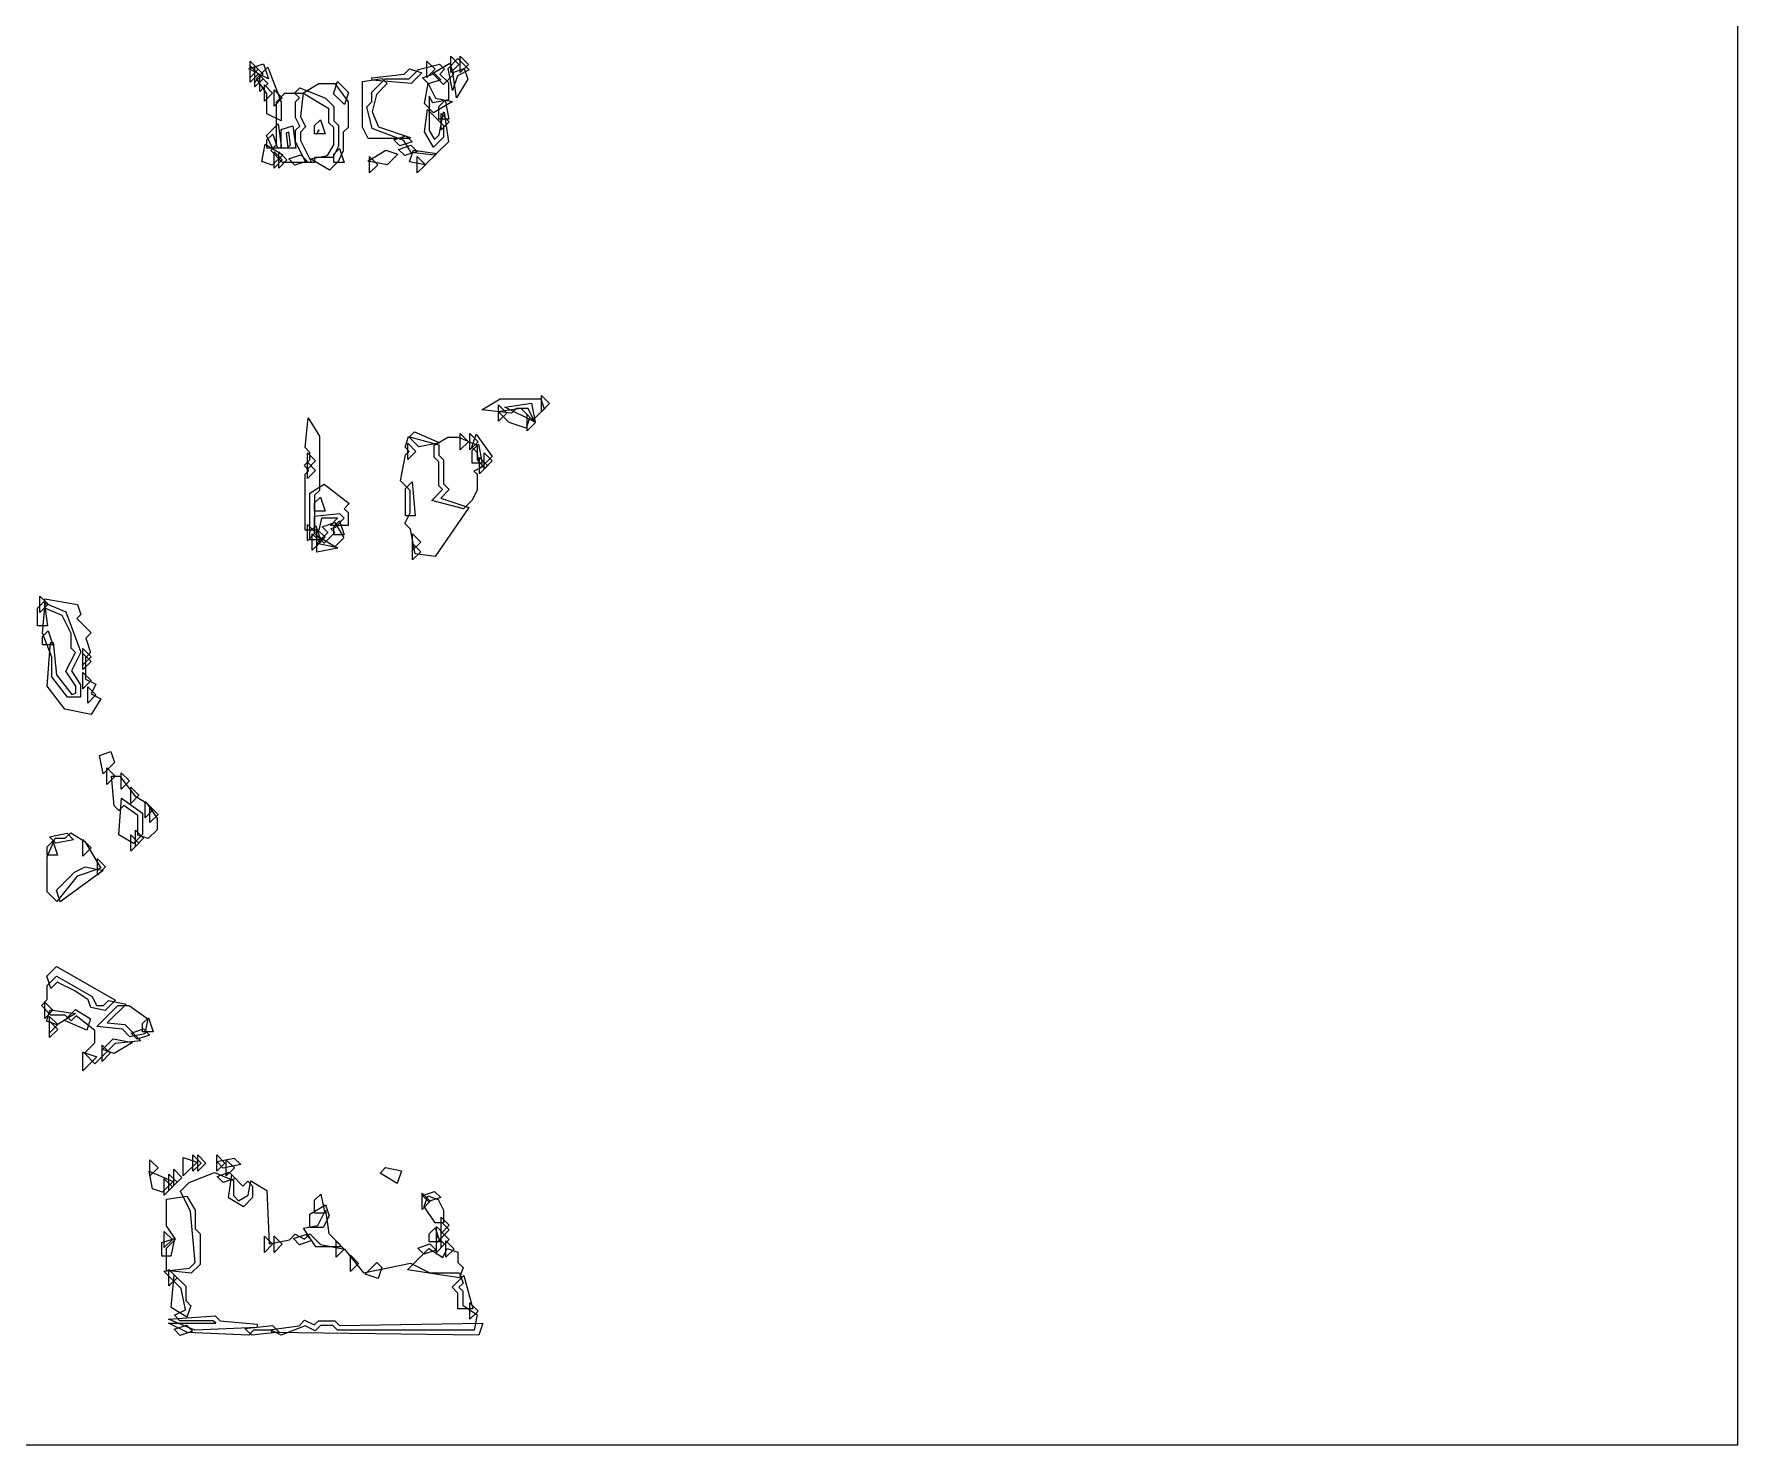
# Model space of a CAD drawing. Header units: millimetres. Extents: x 0 to 289, y 0 to 289.
# Drawn here: x 117.2 to 289.1, y 0 to 142.3 of the extents above; entities that cross this region are included whole.
import ezdxf

# ---------------------------------------------------------------- set-up
doc = ezdxf.new("R2010")
doc.units = ezdxf.units.MM
for name, color, linetype in [('CUT_OUTLINE', 5, 'Continuous'), ('ENG_D', 3, 'Continuous'), ('ENG_K', 2, 'Continuous'), ('ENG_L', 4, 'Continuous')]:
    doc.layers.add(name, color=color, linetype=linetype)

msp = doc.modelspace()

# ---------------------------------------------------------------- linework, layer by layer
at = {"layer": 'CUT_OUTLINE'}
msp.add_lwpolyline([(0, 0), (289.14, 0), (289.14, 289.14), (0, 289.14), (0, 0)], close=True, dxfattribs=at)
at = {"layer": 'ENG_D'}
for points in [[(140.38, 139.33), (140.88, 137.83), (138.88, 138.83), (140.38, 139.33)], [(157.1, 136.08), (157.1, 132.59), (157.63, 131.7), (158.08, 132.16), (158.54, 134.45), (158.61, 134.45), (159.04, 131.47), (157.67, 130.1), (155.27, 130.37), (154.52, 131.6), (151.35, 132.82), (150.81, 135), (151.31, 135.51), (151.31, 136.48), (152.66, 137.82), (155.07, 137.82), (156.01, 138.76), (158.14, 139.29), (158.64, 138.79), (158.16, 138.3), (159.03, 137.44), (159.03, 135.7), (157.45, 135.38), (157.1, 136.08)], [(159.45, 136.64), (159, 138.86), (159.99, 139.85), (161.12, 138.72), (159.95, 138.13), (159.45, 136.64)], [(139.03, 137.48), (139.03, 139.13), (139.85, 138.3), (139.03, 137.48)], [(140.81, 137.34), (139.99, 136.52), (139.99, 138.16), (140.81, 137.34)], [(140.47, 135.55), (140.47, 137.2), (141.29, 136.38), (140.47, 135.55)], [(145.2, 129.39), (142.3, 129.39), (141.1, 130.59), (141.68, 131.18), (141.68, 135.51), (142.54, 136.38), (144.36, 136.38), (144.09, 134.01), (144.62, 132.96), (144.09, 132.42), (144.09, 131.61), (145.2, 129.39)], [(141.44, 136.72), (142.26, 135.89), (141.44, 135.07), (141.44, 136.72)], [(146.98, 133.38), (146.98, 134.79), (144.34, 136.38), (145.95, 137.34), (147.58, 137.34), (148.91, 135.49), (148.91, 132.9), (148.42, 132.42), (148.42, 130.54), (147.9, 129.49), (147.02, 128.6), (145.11, 129.74), (146.83, 130.09), (147.46, 131.14), (147.46, 132.9), (146.98, 133.38)], [(158.06, 133.73), (158.06, 135.03), (158.69, 135.66), (159.08, 133.73), (158.06, 133.73)], [(142.82, 130.88), (143.11, 131.16), (142.92, 132.44), (142.66, 132.35), (142.82, 130.88)], [(145.53, 133.1), (146.12, 133.69), (146.59, 132.28), (145.53, 132.28), (145.53, 133.1)], [(141.3, 132.24), (141.77, 130.83), (140.71, 130.83), (140.71, 131.66), (141.3, 132.24)], [(156.72, 129.15), (155.89, 128.33), (155.89, 129.97), (156.72, 129.15)], [(164.91, 104.09), (164.09, 103.27), (164.09, 104.91), (164.91, 104.09)], [(167.79, 103.17), (164.73, 104.7), (167.41, 105.08), (167.79, 103.17)], [(168.42, 105.88), (169.24, 105.05), (168.42, 104.23), (168.42, 105.88)], [(161.09, 94.58), (157.69, 89.61), (155.69, 89.9), (155.19, 92.4), (154.64, 92.96), (155.17, 94.03), (155.17, 96.28), (154.19, 97.26), (154.71, 99.87), (155.07, 100.23), (154.65, 100.65), (155.01, 101.73), (158.06, 100.9), (158.06, 99.85), (158.54, 99.37), (158.54, 96.96), (159.12, 96.38), (158.27, 95.52), (161.09, 94.58)], [(160.23, 102.02), (161.05, 101.2), (160.23, 100.38), (160.23, 102.02)], [(161.19, 100.38), (161.19, 102.02), (162.02, 101.2), (161.19, 100.38)], [(161.43, 99.03), (161.43, 100.33), (162.06, 100.96), (162.45, 99.03), (161.43, 99.03)], [(162.64, 100.09), (163.46, 99.27), (162.64, 98.45), (162.64, 100.09)], [(162.98, 98.79), (162.16, 97.97), (162.16, 99.61), (162.98, 98.79)], [(148.91, 92.76), (147.12, 92.76), (147.84, 93.49), (146.21, 93.49), (145.97, 92.28), (145.05, 92.28), (145.05, 96.03), (146.51, 96.91), (149.03, 94.96), (148.52, 94.45), (148.91, 94.07), (148.91, 92.76)], [(145.63, 92.04), (144.81, 91.22), (144.81, 92.86), (145.63, 92.04)], [(147.57, 93.05), (148.49, 91.52), (147.54, 90.58), (145.77, 90.93), (146.88, 92.04), (146.29, 92.63), (147.57, 93.05)], [(145.77, 90.74), (145.77, 92.38), (146.6, 91.56), (145.77, 90.74)], [(117.82, 83.99), (117.82, 85.64), (118.65, 84.81), (117.82, 83.99)], [(119.03, 79.47), (118.06, 81.89), (118.34, 84.92), (120.42, 84.03), (121.94, 79.98), (120.99, 78.08), (121.92, 76.69), (121.92, 75.42), (120.59, 75.42), (119.03, 77.5), (119.03, 79.47)], [(122.16, 79.85), (122.98, 79.03), (122.16, 78.21), (122.16, 79.85)], [(122.98, 77.1), (122.16, 76.28), (122.16, 77.93), (122.98, 77.1)], [(122.64, 74.83), (122.64, 76.48), (123.46, 75.66), (122.64, 74.83)], [(126.02, 66.16), (126.02, 67.81), (126.84, 66.98), (126.02, 66.16)], [(127.26, 60.66), (125.76, 61.55), (126.05, 65.26), (128.18, 63.73), (128.18, 61.58), (127.26, 60.66)], [(128.42, 63.27), (128.42, 64.91), (129.25, 64.09), (128.42, 63.27)], [(119.35, 61.2), (120.37, 61.2), (120.92, 61.74), (122.34, 60.89), (123.97, 58.18), (121.58, 57.38), (119.53, 54.82), (118.55, 55.8), (118.55, 59.32), (119.35, 61.2)], [(123.36, 41.81), (121.46, 43.29), (120.96, 42.79), (120.37, 43.37), (118.93, 43.37), (117.96, 44.33), (118.55, 44.92), (118.55, 46.36), (119.47, 47.29), (123.07, 45.23), (123.51, 44.33), (124.23, 44.33), (124.73, 44.84), (126.5, 44.48), (124.61, 42.59), (126.37, 42.4), (127.99, 40.78), (125.4, 40.49), (123.36, 38.45), (122.3, 39.52), (123.36, 40.58), (123.36, 41.81)], [(118.79, 43.23), (119.61, 42.41), (118.79, 41.58), (118.79, 43.23)], [(129.24, 41.68), (128.18, 41.68), (128.18, 42.51), (128.77, 43.09), (129.24, 41.68)], [(127.02, 41.55), (128.25, 41.96), (128.87, 41.34), (127.64, 40.93), (127.02, 41.55)], [(133.24, 29.25), (134.07, 28.43), (133.24, 27.61), (133.24, 29.25)], [(132.14, 26.99), (131.32, 26.16), (131.32, 27.81), (132.14, 26.99)], [(137.42, 28.93), (138.07, 28.28), (136.3, 27.93), (135.65, 28.58), (137.42, 28.93)], [(135.55, 12.29), (135.31, 12.53), (131.94, 12.53), (131.39, 13.08), (132.49, 13.63), (132.06, 15.78), (130.31, 17.53), (132.89, 17.82), (133.48, 18.4), (133.01, 23.55), (131.99, 25.59), (132.87, 26.47), (135.42, 27.49), (137.34, 26.66), (137.34, 25.16), (137.86, 24.64), (138.81, 25.21), (139.1, 26.65), (140.71, 25.68), (140.94, 20.29), (143, 20.7), (143.56, 21.26), (144.52, 20.77), (145.05, 21.3), (146.13, 20.22), (148.56, 19.74), (150.45, 17.37), (155.2, 18.32), (157.15, 17.35), (160.16, 17.35), (160.51, 16.32), (160.09, 15.9), (160.47, 15.52), (160.47, 14.1), (161.94, 13.12), (161.63, 11.57), (147.84, 11.57), (147.36, 12.05), (146.11, 12.05), (145.58, 11.51), (144.56, 12.02), (142.15, 11.06), (141.14, 11.57), (139.37, 11.57), (138.88, 11.08), (132.7, 11.33), (130.78, 12.29), (135.55, 12.29)], [(130.35, 26.84), (131.18, 26.02), (130.35, 25.2), (130.35, 26.84)], [(130.83, 25.68), (130.83, 27.33), (131.66, 26.5), (130.83, 25.68)], [(145.05, 21.93), (145.05, 23.27), (146.63, 24.21), (147, 23.11), (146.4, 21.93), (145.05, 21.93)], [(156.37, 23.75), (156.37, 25.4), (157.2, 24.58), (156.37, 23.75)], [(157.64, 25.58), (158.27, 24.95), (157.03, 24.54), (156.41, 25.16), (157.64, 25.58)], [(158.3, 22.99), (159.12, 22.17), (158.3, 21.34), (158.3, 22.99)], [(130.11, 20.41), (131.39, 20.84), (131.03, 19.03), (130.11, 19.03), (130.11, 20.41)], [(157.1, 21.3), (157.68, 21.89), (158.15, 20.48), (157.1, 20.48), (157.1, 21.3)], [(157.82, 21.06), (158.64, 20.24), (157.82, 19.42), (157.82, 21.06)], [(155.93, 19.86), (157.16, 20.27), (157.78, 19.65), (156.55, 19.24), (155.93, 19.86)], [(159.61, 19.76), (158.78, 18.94), (158.78, 20.58), (159.61, 19.76)]]:
    msp.add_lwpolyline(points, close=True, dxfattribs=at)
at = {"layer": 'ENG_K'}
for points in [[(139.85, 138.79), (139.03, 137.96), (139.03, 139.61), (139.85, 138.79)], [(139.51, 137.48), (139.51, 139.13), (140.33, 138.3), (139.51, 137.48)], [(140.71, 134.3), (140.71, 136.3), (139.68, 137.85), (140.8, 138.98), (142.16, 135.46), (142.16, 133.58), (140.71, 134.3)], [(148.53, 135.21), (147.42, 136.31), (147.84, 137.55), (148.94, 136.44), (148.53, 135.21)], [(152.86, 137.34), (151.77, 136.25), (151.33, 134.47), (151.98, 132.96), (155.16, 131.89), (155.15, 131.8), (150.92, 131.8), (150.35, 132.95), (150.35, 137.55), (152.36, 137.84), (152.86, 137.34)], [(155.1, 138.82), (156.34, 138.41), (155.26, 137.33), (151.32, 137.69), (151.31, 137.93), (154.58, 138.29), (155.1, 138.82)], [(160.98, 137.79), (159.85, 135.91), (159.48, 138.47), (160.62, 138.85), (160.98, 137.79)], [(141.85, 133.27), (142.2, 130.83), (141.29, 130.83), (140.66, 132.09), (141.85, 133.27)], [(140.54, 131.22), (142.31, 130.16), (141.26, 129.11), (140.19, 129.47), (140.54, 131.22)], [(148.05, 130.8), (148.52, 129.39), (147.46, 129.39), (147.46, 130.21), (148.05, 130.8)], [(155.38, 131.45), (154.14, 131.04), (153.52, 131.66), (154.75, 132.07), (155.38, 131.45)], [(154.62, 130.08), (154, 130.7), (155.24, 131.11), (155.86, 130.49), (154.62, 130.08)], [(141.92, 128.81), (141.92, 130.45), (142.74, 129.63), (141.92, 128.81)], [(143.54, 129.11), (142.92, 129.73), (144.15, 130.15), (144.77, 129.52), (143.54, 129.11)], [(152.73, 130.62), (153.93, 130.22), (152.84, 129.13), (150.9, 129.52), (152.73, 130.62)], [(151.07, 129.97), (151.9, 129.15), (151.07, 128.33), (151.07, 129.97)], [(155.1, 129.45), (155.49, 130.62), (157.85, 130.28), (156.69, 129.13), (155.1, 129.45)], [(168.7, 104.51), (167.63, 103.44), (167.07, 104.57), (165.87, 104.57), (165.38, 104.08), (162.39, 104.41), (164.26, 105.53), (168.35, 105.53), (168.7, 104.51)], [(144.95, 98.31), (144.47, 98.79), (145.05, 99.37), (145.05, 100.13), (144.56, 100.63), (144.89, 103.62), (146.01, 101.75), (146.01, 96.28), (145.53, 95.8), (145.53, 92.28), (144.57, 92.28), (144.57, 97.92), (144.95, 98.31)], [(166.98, 102.3), (166.98, 103.95), (167.8, 103.13), (166.98, 102.3)], [(156.05, 100.7), (155.07, 101.68), (155.6, 102.21), (158.15, 101.11), (156.05, 100.7)], [(161.4, 100.65), (161.84, 101.96), (163.44, 99.73), (162.25, 98.54), (161.94, 100.12), (161.4, 100.65)], [(154.69, 96.48), (155.36, 97.15), (155.67, 93.73), (154.69, 93.73), (154.69, 96.48)], [(146.11, 91.32), (145.05, 91.32), (145.05, 92.14), (145.64, 92.73), (146.11, 91.32)], [(147.88, 90.48), (145.77, 90.06), (145.77, 91.74), (147.88, 90.48)], [(122.4, 77.25), (123.45, 76.73), (122.97, 75.77), (123.95, 75.27), (123, 73.7), (120.34, 74.23), (118.54, 76.55), (118.88, 80.96), (119.14, 80.96), (119.5, 77.68), (121.04, 75.7), (121.44, 75.83), (121.44, 76.55), (120.44, 78.05), (121.39, 79.95), (120.96, 80.38), (120.96, 81.87), (120.06, 83.66), (118.31, 84.41), (118.31, 85.34), (121.62, 84.79), (121.95, 83.78), (121.54, 83.37), (122.98, 81.92), (122.44, 81.38), (122.92, 79.93), (122.4, 79.41), (122.4, 77.25)], [(125.33, 68.85), (124.18, 67.7), (123.81, 69.55), (124.96, 69.94), (125.33, 68.85)], [(125.39, 67.47), (124.57, 66.64), (124.57, 68.29), (125.39, 67.47)], [(127.38, 65.48), (128.6, 64.75), (129.63, 63.2), (129.63, 62.06), (128.73, 61.17), (127.7, 61.51), (127.7, 63.49), (126.28, 64.5), (125.77, 63.99), (125.3, 64.47), (125.03, 67.47), (125.89, 67.47), (127.38, 65.48)], [(127.46, 62.02), (128.28, 61.2), (127.46, 60.38), (127.46, 62.02)], [(122.16, 61.06), (122.98, 60.24), (122.16, 59.41), (122.16, 61.06)], [(126.98, 61.54), (127.8, 60.72), (126.98, 59.9), (126.98, 61.54)], [(123.61, 59.13), (124.43, 58.31), (123.61, 57.49), (123.61, 59.13)], [(122.37, 58.32), (124.19, 57.96), (119.87, 54.79), (119.48, 55.96), (121.29, 57.78), (122.37, 58.32)], [(119.56, 46.69), (118.92, 46.06), (118.51, 47.29), (119.47, 48.25), (125.45, 44.87), (124.41, 43.83), (122.94, 44.13), (122.68, 44.9), (121.32, 45.81), (119.56, 46.69)], [(118.79, 42.75), (119.61, 41.92), (118.79, 41.1), (118.79, 42.75)], [(122.16, 37.73), (122.16, 39.61), (123.57, 39.14), (122.16, 37.73)], [(124.09, 38.69), (124.09, 40.34), (124.91, 39.52), (124.09, 38.69)], [(127.16, 40.59), (125.32, 39.49), (124.12, 39.89), (125.21, 40.98), (127.16, 40.59)], [(133.73, 27.61), (133.73, 29.25), (134.55, 28.43), (133.73, 27.61)], [(153.86, 26.38), (152.13, 27.42), (152.68, 27.97), (154.28, 27.65), (153.86, 26.38)], [(146.55, 23.37), (145.53, 23.37), (145.53, 24.68), (146.16, 25.31), (146.55, 23.37)], [(130.35, 19.9), (130.35, 21.54), (131.18, 20.72), (130.35, 19.9)], [(149.15, 19.13), (149.97, 18.31), (149.15, 17.49), (149.15, 19.13)], [(130.83, 16.04), (130.83, 17.69), (131.66, 16.87), (130.83, 16.04)], [(151.8, 18.41), (152.31, 17.9), (151.95, 16.8), (150.63, 17.24), (151.8, 18.41)], [(133.04, 14.04), (132.65, 12.89), (131.06, 13.85), (131.36, 17.16), (132.52, 16), (132.52, 14.56), (133.04, 14.04)], [(159.41, 15.9), (160.59, 17.09), (161.51, 13.73), (159.99, 13.73), (159.99, 15.32), (159.41, 15.9)], [(162.02, 13.49), (161.19, 12.67), (161.19, 14.32), (162.02, 13.49)], [(131.35, 11.67), (132.59, 12.08), (133.21, 11.46), (131.97, 11.05), (131.35, 11.67)], [(143.97, 12.03), (144.52, 12.58), (145.48, 12.1), (145.91, 12.53), (147.56, 12.53), (148.04, 12.05), (162.49, 12.29), (162.09, 11.08), (141.21, 11.34), (141.19, 11.64), (143.97, 12.03)]]:
    msp.add_lwpolyline(points, close=True, dxfattribs=at)
at = {"layer": 'ENG_L'}
for points in [[(156.86, 139.61), (157.68, 138.79), (156.86, 137.96), (156.86, 139.61)], [(157.43, 138.35), (159.16, 139.39), (159.54, 138.24), (158.54, 137.24), (157.43, 138.35)], [(159.27, 138.44), (159.27, 140.09), (160.09, 139.27), (159.27, 138.44)], [(161.05, 139.27), (160.23, 138.44), (160.23, 140.09), (161.05, 139.27)], [(139.51, 137), (139.51, 138.64), (140.33, 137.82), (139.51, 137)], [(157.64, 138.34), (158.27, 137.72), (157.03, 137.31), (156.41, 137.93), (157.64, 138.34)], [(143.6, 131.5), (143.6, 132.62), (144.03, 133.05), (143.6, 133.91), (143.6, 135.51), (143.99, 135.89), (143.5, 136.38), (144.03, 136.9), (146.63, 135.86), (147.46, 135.03), (147.46, 133.58), (147.94, 133.1), (147.94, 131.02), (147.37, 129.87), (145.53, 129.87), (145.53, 129.39), (144.66, 129.39), (143.6, 131.5)], [(157.74, 135.87), (159.44, 135.53), (157.54, 134.39), (156.6, 135.33), (157, 137.35), (157.74, 135.87)], [(157.53, 130.93), (156.61, 132.47), (156.93, 134.72), (158.54, 133.1), (158.54, 131.94), (157.53, 130.93)], [(159.12, 133.48), (158.3, 132.66), (158.3, 134.31), (159.12, 133.48)], [(142.16, 132.69), (143.32, 133.08), (143.64, 130.83), (142.16, 130.83), (142.16, 132.69)], [(145.78, 132.39), (145.98, 132.59), (145.95, 132.67), (145.78, 132.39)], [(142.26, 129.63), (141.44, 128.81), (141.44, 130.45), (142.26, 129.63)], [(164.06, 104.26), (166.34, 104.59), (167.25, 103.67), (166.89, 102.58), (165.16, 103.16), (164.06, 104.26)], [(157.36, 95.29), (158.44, 96.38), (158.06, 96.76), (158.06, 99.17), (157.58, 99.65), (157.58, 100.85), (158.96, 101.68), (160.04, 101.68), (161.92, 100.87), (161.92, 99.37), (162.56, 98.72), (161.6, 98.24), (161.92, 97.92), (161.92, 96.32), (161.39, 95.27), (160.54, 94.42), (157.36, 95.29)], [(144.81, 98.45), (144.81, 100.09), (145.63, 99.27), (144.81, 98.45)], [(155.75, 100.23), (154.93, 99.41), (154.93, 101.06), (155.75, 100.23)], [(145.63, 98.31), (144.81, 97.48), (144.81, 99.13), (145.63, 98.31)], [(145.53, 94.21), (145.53, 95.03), (146.12, 95.62), (146.59, 94.21), (145.53, 94.21)], [(148.03, 93.98), (148.52, 93.49), (147.59, 92.55), (147.18, 92.42), (147.56, 92.04), (146.5, 90.98), (145.53, 91.94), (145.53, 93.7), (148.03, 93.98)], [(147.46, 92.62), (148.05, 93.21), (148.52, 91.8), (147.46, 91.8), (147.46, 92.62)], [(145.29, 90.26), (145.29, 91.9), (146.11, 91.08), (145.29, 90.26)], [(155.41, 90.26), (155.41, 91.9), (156.23, 91.08), (155.41, 90.26)], [(155.41, 89.29), (155.41, 90.94), (156.23, 90.11), (155.41, 89.29)], [(118.58, 82.64), (117.58, 82.64), (117.58, 84.43), (118.23, 85.08), (118.58, 82.64)], [(119.12, 80.72), (118.06, 80.72), (118.06, 81.54), (118.65, 82.13), (119.12, 80.72)], [(122.16, 78.69), (122.16, 80.34), (122.98, 79.51), (122.16, 78.69)], [(126.98, 66.36), (127.8, 65.54), (126.98, 64.71), (126.98, 66.36)], [(128.91, 64.43), (129.73, 63.61), (128.91, 62.79), (128.91, 64.43)], [(118.55, 59.51), (118.55, 60.34), (119.13, 60.92), (119.6, 59.51), (118.55, 59.51)], [(120.55, 61.7), (121.2, 61.05), (119.43, 60.7), (118.78, 61.35), (120.55, 61.7)], [(119.13, 43.85), (118.31, 43.03), (118.31, 44.68), (119.13, 43.85)], [(118.48, 42.74), (118.86, 43.88), (121.42, 43.51), (119.54, 42.38), (118.48, 42.74)], [(121.4, 43.91), (122.93, 43), (122.55, 41.84), (120.29, 42.81), (121.4, 43.91)], [(125.67, 44.33), (126.82, 44.33), (128.69, 42.99), (128.39, 41.48), (126.9, 41.18), (126.15, 41.94), (123.56, 42.22), (125.67, 44.33)], [(135.65, 27.61), (135.65, 29.25), (136.48, 28.43), (135.65, 27.61)], [(131.26, 26.59), (130.18, 25.51), (129.18, 25.84), (128.82, 27.63), (131.26, 26.59)], [(129.73, 27.95), (128.91, 27.13), (128.91, 28.77), (129.73, 27.95)], [(133.69, 28.54), (132.28, 27.13), (132.28, 29.01), (133.69, 28.54)], [(136.62, 28.77), (137.44, 27.95), (136.62, 27.13), (136.62, 28.77)], [(136.92, 27.5), (137.55, 26.88), (136.31, 26.47), (135.69, 27.09), (136.92, 27.5)], [(139.27, 26.12), (139.27, 24.96), (138.34, 24.03), (136.84, 24.93), (137.17, 27.26), (138.3, 26.12), (138.79, 26.6), (139.27, 26.12)], [(133.48, 21.79), (133.97, 21.3), (133.97, 18.21), (133.09, 17.34), (130.59, 17.61), (130.59, 19.86), (131.49, 20.75), (130.59, 22.09), (130.59, 24.79), (132.65, 25.08), (133.48, 23.68), (133.48, 21.79)], [(156.95, 25.12), (157.99, 24.77), (158.54, 23.67), (158.54, 22.41), (157.69, 22.41), (156.59, 24.06), (156.95, 25.12)], [(144.41, 21.85), (145.85, 22.14), (146.63, 23.69), (146.96, 21.32), (148.28, 20), (145.64, 20), (144.41, 21.85)], [(158.3, 22.51), (159.12, 21.69), (158.3, 20.86), (158.3, 22.51)], [(140.47, 21.06), (141.29, 20.24), (140.47, 19.42), (140.47, 21.06)], [(141.44, 19.42), (141.44, 21.06), (142.26, 20.24), (141.44, 19.42)], [(143.4, 20.83), (144.63, 21.24), (145.26, 20.62), (144.02, 20.2), (143.4, 20.83)], [(158.64, 21.2), (157.82, 20.38), (157.82, 22.03), (158.64, 21.2)], [(158.3, 19.9), (158.3, 21.54), (159.12, 20.72), (158.3, 19.9)], [(148.52, 19.76), (147.7, 18.94), (147.7, 20.58), (148.52, 19.76)], [(157.07, 19.83), (158.45, 18.9), (158.9, 19.81), (159.99, 19.45), (159.99, 18.41), (160.51, 17.9), (160.15, 16.84), (154.91, 17.67), (157.07, 19.83)], [(135.51, 13.02), (136, 12.52), (139.75, 12.18), (139.75, 11.86), (133.44, 11.56), (130.78, 12.7), (135.51, 13.02)], [(141.28, 12.06), (141.96, 11.38), (139.18, 11.07), (138.5, 11.75), (141.28, 12.06)]]:
    msp.add_lwpolyline(points, close=True, dxfattribs=at)

doc.saveas('drawing.dxf')
